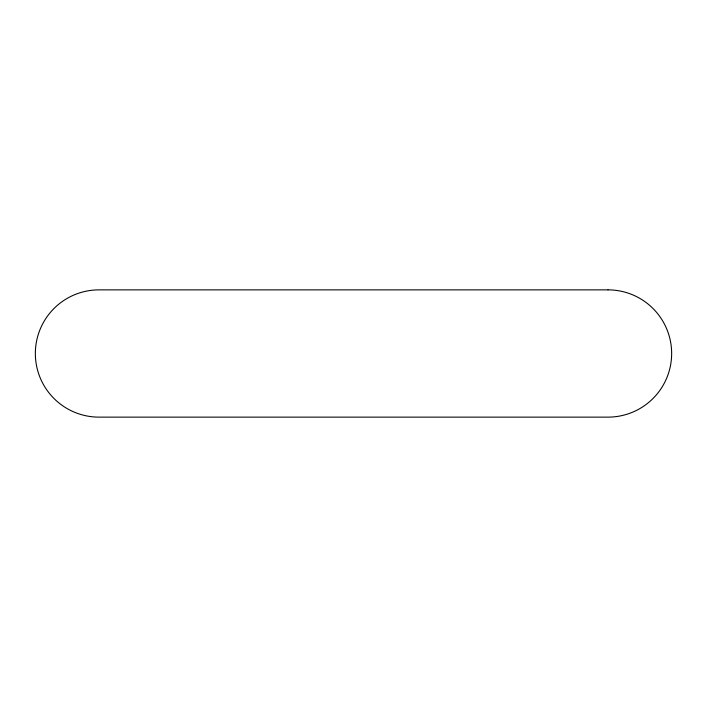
<?xml version="1.0" encoding="UTF-8"?>
<svg xmlns="http://www.w3.org/2000/svg" width="707" height="707" viewBox="0 0 707 707"><rect width="100%" height="100%" fill="white"/><g stroke="black" fill="none" stroke-linecap="round" stroke-linejoin="round"><path stroke-width="1.06" d="M608.02 289.87L98.98 289.87A63.63 63.63 0 0 0 35.35 353.5A63.63 63.63 0 0 0 98.98 417.13L608.02 417.13A63.63 63.63 0 0 0 671.65 353.5A63.63 63.63 0 0 0 608.02 289.87"/></g></svg>
